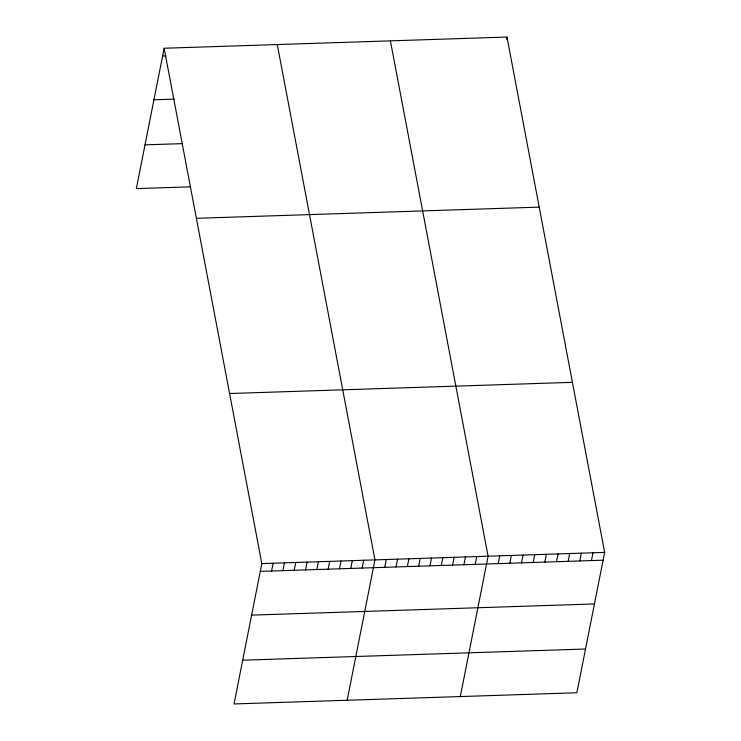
<?xml version="1.0" encoding="UTF-8"?>
<svg xmlns="http://www.w3.org/2000/svg" width="741" height="741" viewBox="0 0 741 741"><rect width="100%" height="100%" fill="white"/><g stroke="black" fill="none" stroke-linecap="round" stroke-linejoin="round"><path stroke-width="1.11" d="M164.141 48.239L261.823 563.586L234.026 703.95L576.859 692.761L604.656 552.397L506.974 37.05L164.141 48.239L136.344 188.603L190.65 186.834M271.586 571.015L273.133 563.216M282.905 570.644L284.442 562.845M294.214 570.274L295.761 562.475M305.533 569.912L307.07 562.104M316.842 569.542L318.389 561.743M328.152 569.171L329.699 561.372M339.471 568.801L341.017 561.002M350.78 568.43L352.327 560.631M362.099 568.06L363.646 560.261M347.159 700.254L374.955 559.89L277.273 44.543M384.727 567.328L386.265 559.52M396.037 566.958L397.584 559.159M506.529 39.282L506.974 37.05M407.355 566.587L408.893 558.788M418.665 566.217L420.212 558.418M429.975 565.846L431.521 558.047M441.293 565.476L442.84 557.677M452.603 565.114L454.15 557.306M463.922 564.744L465.468 556.936M475.231 564.373L476.778 556.574M460.3 696.568L488.087 556.204L390.405 40.857M498.202 563.623L499.749 555.824M509.864 563.243L511.401 555.444M521.516 562.864L523.063 555.065M533.177 562.484L534.715 554.676M544.83 562.104L546.376 554.296M556.482 561.724L558.029 553.916M568.143 561.345L569.69 553.536M579.795 560.956L581.342 553.157M591.457 560.576L593.004 552.777M162.594 56.038L165.984 55.927M153.933 99.785L174.292 99.118M145.004 144.856L182.342 143.634M196.374 218.299L539.207 207.119M229.58 393.517L572.423 382.337M261.823 563.586L604.656 552.397M260.276 571.385L603.109 560.196M251.616 615.132L594.449 603.943M242.687 660.203L585.529 649.014"/></g></svg>
